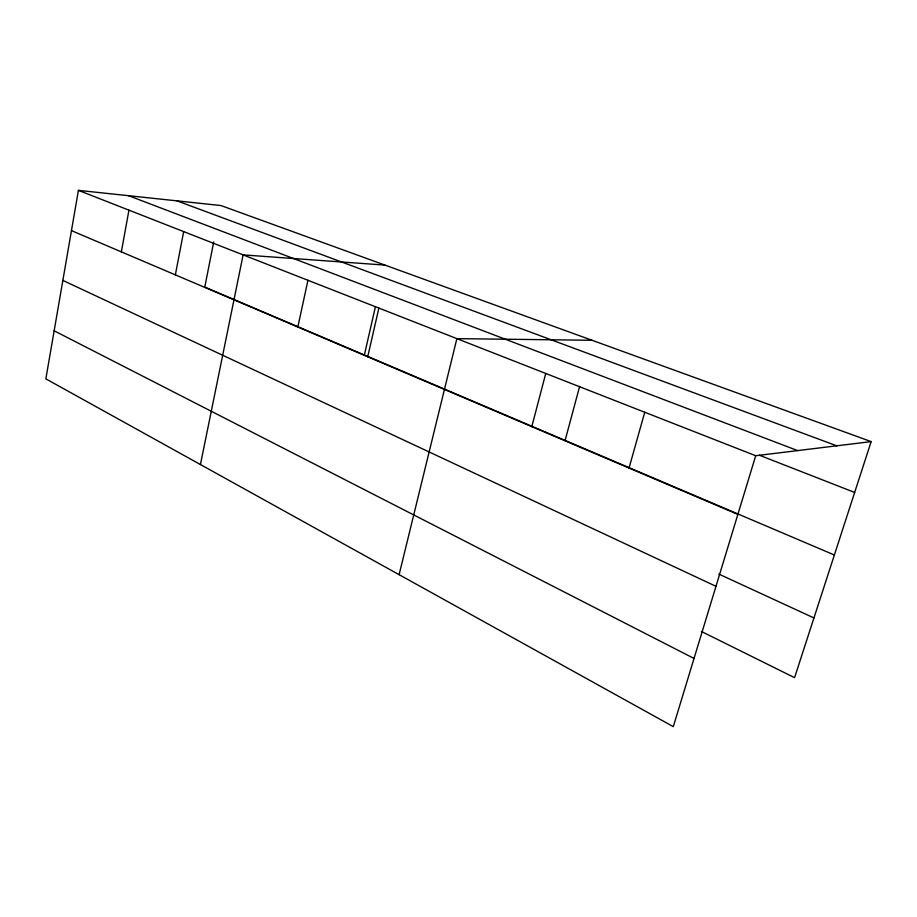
<?xml version="1.0" encoding="UTF-8"?>
<svg xmlns="http://www.w3.org/2000/svg" width="917" height="917" viewBox="0 0 917 917"><rect width="100%" height="100%" fill="white"/><g stroke="black" fill="none" stroke-linecap="round" stroke-linejoin="round"><path stroke-width="1.38" d="M871.15 441.604L220.928 205.546L78.415 190.358L45.85 378.859L673.284 726.642L755.711 455.726L871.15 441.604L794.569 677.663L701.402 631.469M121.353 251.877L128.953 210.153M175.353 274.871L183.675 231.6M213.718 241.973L204.789 287.067L834.367 554.991M200.433 464.541L243.12 254.892L384.945 265.093M297.842 327.025L307.94 280.281M364.37 354.982L375.431 306.679M367.706 356.77L378.881 308.078M399.113 574.661L456.872 338.637L592.038 340.276M531.803 426.646L545.753 373.46M565.113 440.412L579.613 386.493M629.028 468.048L644.754 412.249M176.947 200.857L836.717 445.811M128.598 195.699L797.652 450.591M759.391 455.222L854.655 492.452M78.415 190.358L755.711 455.726M71.457 230.625L737.864 514.391M718.836 574.076L813.941 617.943M62.86 280.407L715.982 586.318M54.149 330.796L694.031 658.452"/></g></svg>
